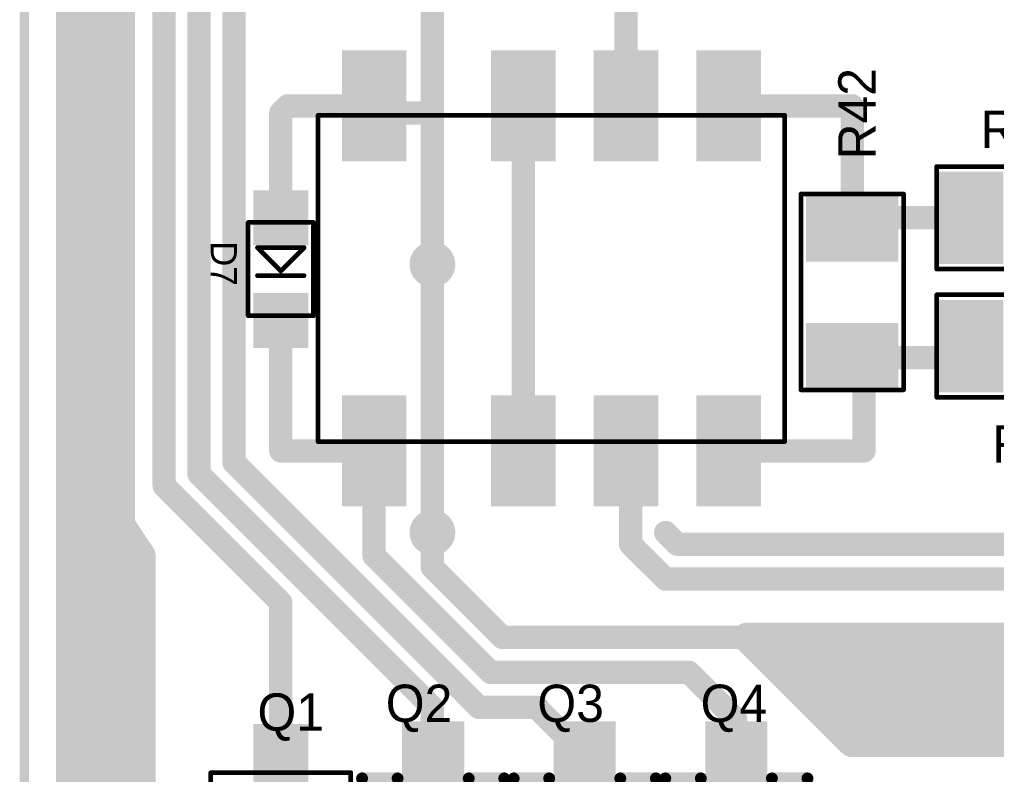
# Model space of a CAD drawing. Extents: x 416 to 470, y 213 to 332.
# Drawn here: x 416.15 to 437.09, y 267.56 to 283.75 of the extents above; entities that cross this region are included whole.
import ezdxf

# ---------------------------------------------------------------- set-up
doc = ezdxf.new("R2010")
doc.units = 0
for name, color, linetype in [('Board', 3, 'CONTINUOUS'), ('Top', 1, 'CONTINUOUS'), ('Top_Mask', 4, 'CONTINUOUS'), ('Top_Paste', 8, 'CONTINUOUS'), ('Top_Silk', 6, 'CONTINUOUS')]:
    doc.layers.add(name, color=color, linetype=linetype)

# ---------------------------------------------------------------- blocks, each defined once
blk = doc.blocks.new('UNIT_DISC')
at = {"linetype": 'CONTINUOUS', "const_width": 0.5}
blk.add_lwpolyline([(0.25, 0, 1), (-0.25, 0, 1)], format="xyb", close=True, dxfattribs=at)
blk = doc.blocks.new('SHAPE_EL_236_236_0_0_0_0')
at = {"xscale": 0.6, "yscale": 0.6, "zscale": 0.6}
blk.add_blockref('UNIT_DISC', (0, 0), dxfattribs=at)
blk = doc.blocks.new('SHAPE_EL_386_386_0_0_0_0')
at = {"xscale": 0.981, "yscale": 0.981, "zscale": 0.981}
blk.add_blockref('UNIT_DISC', (0, 0), dxfattribs=at)
blk = doc.blocks.new('0__40_41')
at = {"layer": 'Top'}
blk.add_blockref('SHAPE_EL_236_236_0_0_0_0', (0, 0), dxfattribs=at)
at = {"layer": 'Top_Mask'}
blk.add_blockref('SHAPE_EL_386_386_0_0_0_0', (0, 0), dxfattribs=at)
blk = doc.blocks.new('SOD323P_6694')
at = {"layer": 'Top_Silk', "linetype": 'CONTINUOUS', "const_width": 0.1}
for points in [[(421.05, 277.4), (421.05, 279.4)], [(421.05, 279.4), (422.45, 279.4)], [(422.45, 279.4), (422.45, 277.4)], [(422.15, 278.86), (421.25, 278.86)], [(421.25, 278.86), (421.75, 278.36)], [(421.75, 278.36), (422.25, 278.86)], [(422.25, 278.86), (422.15, 278.86)], [(422.25, 278.26), (421.25, 278.26)], [(422.45, 277.4), (421.05, 277.4)]]:
    blk.add_lwpolyline(points, dxfattribs=at)
at = {"layer": 'Top_Silk', "xscale": 0.1, "yscale": 0.1, "zscale": 0.1}
for p in [(421.05, 279.4), (421.05, 279.4), (422.45, 279.4), (422.45, 279.4), (421.25, 278.86), (421.25, 278.86), (422.15, 278.86), (422.15, 278.86), (422.25, 278.86), (422.25, 278.86), (421.25, 278.26), (421.75, 278.36), (421.75, 278.36), (422.25, 278.26), (421.05, 277.4), (421.05, 277.4), (422.45, 277.4), (422.45, 277.4)]:
    blk.add_blockref('UNIT_DISC', p, dxfattribs=at)
blk = doc.blocks.new('SHAPE_SQ_314_314_0_0_0_0')
blk.add_solid([(-0.4, -0.4), (0.4, -0.4), (-0.4, 0.4), (0.4, 0.4)])
blk = doc.blocks.new('SHAPE_SQ_464_464_0_0_0_0')
blk.add_solid([(-0.5905, -0.5905), (0.5905, -0.5905), (-0.5905, 0.5905), (0.5905, 0.5905)])
blk = doc.blocks.new('0_8x0_841')
at = {"layer": 'Top'}
blk.add_blockref('SHAPE_SQ_314_314_0_0_0_0', (0, 0), dxfattribs=at)
at = {"layer": 'Top_Mask'}
blk.add_blockref('SHAPE_SQ_464_464_0_0_0_0', (0, 0), dxfattribs=at)
at = {"layer": 'Top_Paste'}
blk.add_blockref('SHAPE_SQ_314_314_0_0_0_0', (0, 0), dxfattribs=at)
blk = doc.blocks.new('0_8x0_8268')
at = {"layer": 'Top'}
blk.add_blockref('SHAPE_SQ_314_314_0_0_0_0', (0, 0), dxfattribs=at)
at = {"layer": 'Top_Mask'}
blk.add_blockref('SHAPE_SQ_464_464_0_0_0_0', (0, 0), dxfattribs=at)
at = {"layer": 'Top_Paste'}
blk.add_blockref('SHAPE_SQ_314_314_0_0_0_0', (0, 0), dxfattribs=at)
blk = doc.blocks.new('D7')
at = {"rotation": 270}
for name, p in [('0_8x0_841', (421.75, 279.5)), ('0_8x0_8268', (421.75, 277.3))]:
    blk.add_blockref(name, p, dxfattribs=at)
blk.add_blockref('SOD323P_6694', (0, 0))
at = {"layer": 'Top_Silk'}
blk.add_text('D7', height=0.56, rotation=270, dxfattribs=at).set_placement((420.25, 279))
blk = doc.blocks.new('SOT_23_A1A2K__7215')
at = {"layer": 'Top_Silk', "linetype": 'CONTINUOUS', "const_width": 0.254}
for points in [[(423.49199, 267.4772), (424.254, 267.4772)], [(423.492, 266.46119), (423.49199, 267.4772)], [(425.778, 267.4772), (426.54001, 267.4772)], [(426.54001, 266.4612), (426.54001, 267.4772)], [(424.762, 266.20719), (425.27, 266.20719)]]:
    blk.add_lwpolyline(points, dxfattribs=at)
at = {"layer": 'Top_Silk', "xscale": 0.254, "yscale": 0.254, "zscale": 0.254}
for p in [(423.49199, 267.4772), (423.49199, 267.4772), (424.254, 267.4772), (425.778, 267.4772), (426.54001, 267.4772), (426.54001, 267.4772), (423.492, 266.46119), (426.54001, 266.4612), (424.762, 266.20719), (425.27, 266.20719)]:
    blk.add_blockref('UNIT_DISC', p, dxfattribs=at)
blk = doc.blocks.new('SHAPE_SQ_374_433_0_0_0_0')
blk.add_solid([(-0.475, -0.55), (0.475, -0.55), (-0.475, 0.55), (0.475, 0.55)])
blk = doc.blocks.new('SHAPE_SQ_524_583_0_0_0_0')
blk.add_solid([(-0.6655, -0.7405), (0.6655, -0.7405), (-0.6655, 0.7405), (0.6655, 0.7405)])
blk = doc.blocks.new('P_SX32Y32D0T32')
at = {"layer": 'Top'}
blk.add_blockref('SHAPE_SQ_374_433_0_0_0_0', (0, 0), dxfattribs=at)
at = {"layer": 'Top_Mask'}
blk.add_blockref('SHAPE_SQ_524_583_0_0_0_0', (0, 0), dxfattribs=at)
at = {"layer": 'Top_Paste'}
blk.add_blockref('SHAPE_SQ_374_433_0_0_0_0', (0, 0), dxfattribs=at)
blk = doc.blocks.new('P_SX32Y32D0T15')
at = {"layer": 'Top'}
blk.add_blockref('SHAPE_SQ_374_433_0_0_0_0', (0, 0), dxfattribs=at)
at = {"layer": 'Top_Mask'}
blk.add_blockref('SHAPE_SQ_524_583_0_0_0_0', (0, 0), dxfattribs=at)
at = {"layer": 'Top_Paste'}
blk.add_blockref('SHAPE_SQ_374_433_0_0_0_0', (0, 0), dxfattribs=at)
blk = doc.blocks.new('P_SX32Y32D0T266')
at = {"layer": 'Top'}
blk.add_blockref('SHAPE_SQ_374_433_0_0_0_0', (0, 0), dxfattribs=at)
at = {"layer": 'Top_Mask'}
blk.add_blockref('SHAPE_SQ_524_583_0_0_0_0', (0, 0), dxfattribs=at)
at = {"layer": 'Top_Paste'}
blk.add_blockref('SHAPE_SQ_374_433_0_0_0_0', (0, 0), dxfattribs=at)
blk = doc.blocks.new('Q2')
for name, p in [('P_SX32Y32D0T266', (425.01601, 267.9598)), ('SOT_23_A1A2K__7215', (0, 0)), ('P_SX32Y32D0T15', (424, 265.75)), ('P_SX32Y32D0T32', (426.032, 265.75))]:
    blk.add_blockref(name, p)
at = {"layer": 'Top_Silk'}
blk.add_text('Q2', height=0.8, dxfattribs=at).set_placement((424, 268.6875))
blk = doc.blocks.new('SOT_23A_7228')
at = {"layer": 'Top_Silk', "linetype": 'CONTINUOUS', "const_width": 0.1}
for points in [[(420.25, 267.6), (420.25, 266.2)], [(423.25, 267.6), (420.25, 267.6)], [(423.25, 266.2), (423.25, 267.6)], [(420.25, 266.2), (423.25, 266.2)]]:
    blk.add_lwpolyline(points, dxfattribs=at)
at = {"layer": 'Top_Silk', "xscale": 0.1, "yscale": 0.1, "zscale": 0.1}
for p in [(420.25, 267.6), (420.25, 267.6), (423.25, 267.6), (423.25, 267.6), (420.25, 266.2), (420.25, 266.2), (423.25, 266.2), (423.25, 266.2)]:
    blk.add_blockref('UNIT_DISC', p, dxfattribs=at)
blk = doc.blocks.new('SHAPE_SQ_314_354_0_0_0_0')
blk.add_solid([(-0.4, -0.45), (0.4, -0.45), (-0.4, 0.45), (0.4, 0.45)])
blk = doc.blocks.new('SHAPE_SQ_464_504_0_0_0_0')
blk.add_solid([(-0.5905, -0.6405), (0.5905, -0.6405), (-0.5905, 0.6405), (0.5905, 0.6405)])
blk = doc.blocks.new('0_8X0_9265')
at = {"layer": 'Top'}
blk.add_blockref('SHAPE_SQ_314_354_0_0_0_0', (0, 0), dxfattribs=at)
at = {"layer": 'Top_Mask'}
blk.add_blockref('SHAPE_SQ_464_504_0_0_0_0', (0, 0), dxfattribs=at)
at = {"layer": 'Top_Paste'}
blk.add_blockref('SHAPE_SQ_314_354_0_0_0_0', (0, 0), dxfattribs=at)
blk = doc.blocks.new('0_8X0_913')
at = {"layer": 'Top'}
blk.add_blockref('SHAPE_SQ_314_354_0_0_0_0', (0, 0), dxfattribs=at)
at = {"layer": 'Top_Mask'}
blk.add_blockref('SHAPE_SQ_464_504_0_0_0_0', (0, 0), dxfattribs=at)
at = {"layer": 'Top_Paste'}
blk.add_blockref('SHAPE_SQ_314_354_0_0_0_0', (0, 0), dxfattribs=at)
blk = doc.blocks.new('0_8X0_932')
at = {"layer": 'Top'}
blk.add_blockref('SHAPE_SQ_314_354_0_0_0_0', (0, 0), dxfattribs=at)
at = {"layer": 'Top_Mask'}
blk.add_blockref('SHAPE_SQ_464_504_0_0_0_0', (0, 0), dxfattribs=at)
at = {"layer": 'Top_Paste'}
blk.add_blockref('SHAPE_SQ_314_354_0_0_0_0', (0, 0), dxfattribs=at)
blk = doc.blocks.new('Q1')
for name, p in [('0_8X0_9265', (421.75, 268)), ('SOT_23A_7228', (0, 0)), ('0_8X0_913', (420.75, 265.8)), ('0_8X0_932', (422.75, 265.8))]:
    blk.add_blockref(name, p)
at = {"layer": 'Top_Silk'}
blk.add_text('Q1', height=0.8, dxfattribs=at).set_placement((421.25, 268.5))
blk = doc.blocks.new('SOT_23_A1A2K__7271')
at = {"layer": 'Top_Silk', "linetype": 'CONTINUOUS', "const_width": 0.254}
for points in [[(429.99199, 267.4772), (430.754, 267.4772)], [(429.992, 266.46119), (429.99199, 267.4772)], [(432.278, 267.4772), (433.04001, 267.4772)], [(433.04001, 266.4612), (433.04001, 267.4772)], [(431.262, 266.20719), (431.77, 266.20719)]]:
    blk.add_lwpolyline(points, dxfattribs=at)
at = {"layer": 'Top_Silk', "xscale": 0.254, "yscale": 0.254, "zscale": 0.254}
for p in [(429.99199, 267.4772), (429.99199, 267.4772), (430.754, 267.4772), (432.278, 267.4772), (433.04001, 267.4772), (433.04001, 267.4772), (429.992, 266.46119), (433.04001, 266.4612), (431.262, 266.20719), (431.77, 266.20719)]:
    blk.add_blockref('UNIT_DISC', p, dxfattribs=at)
blk = doc.blocks.new('P_SX32Y32D0T19')
at = {"layer": 'Top'}
blk.add_blockref('SHAPE_SQ_374_433_0_0_0_0', (0, 0), dxfattribs=at)
at = {"layer": 'Top_Mask'}
blk.add_blockref('SHAPE_SQ_524_583_0_0_0_0', (0, 0), dxfattribs=at)
at = {"layer": 'Top_Paste'}
blk.add_blockref('SHAPE_SQ_374_433_0_0_0_0', (0, 0), dxfattribs=at)
blk = doc.blocks.new('P_SX32Y32D0T268')
at = {"layer": 'Top'}
blk.add_blockref('SHAPE_SQ_374_433_0_0_0_0', (0, 0), dxfattribs=at)
at = {"layer": 'Top_Mask'}
blk.add_blockref('SHAPE_SQ_524_583_0_0_0_0', (0, 0), dxfattribs=at)
at = {"layer": 'Top_Paste'}
blk.add_blockref('SHAPE_SQ_374_433_0_0_0_0', (0, 0), dxfattribs=at)
blk = doc.blocks.new('Q4')
for name, p in [('P_SX32Y32D0T268', (431.51601, 267.9598)), ('SOT_23_A1A2K__7271', (0, 0)), ('P_SX32Y32D0T19', (430.5, 265.75)), ('P_SX32Y32D0T32', (432.532, 265.75))]:
    blk.add_blockref(name, p)
at = {"layer": 'Top_Silk'}
blk.add_text('Q4', height=0.8, dxfattribs=at).set_placement((430.75, 268.6875))
blk = doc.blocks.new('R_1206_7322')
at = {"layer": 'Top_Silk', "linetype": 'CONTINUOUS', "const_width": 0.1}
for points in [[(435.81, 277.85), (435.81, 275.65)], [(440.01, 277.85), (435.81, 277.85)], [(440.01, 275.65), (440.01, 277.85)], [(435.81, 275.65), (440.01, 275.65)]]:
    blk.add_lwpolyline(points, dxfattribs=at)
at = {"layer": 'Top_Silk', "xscale": 0.1, "yscale": 0.1, "zscale": 0.1}
for p in [(435.81, 277.85), (435.81, 277.85), (440.01, 277.85), (440.01, 277.85), (435.81, 275.65), (435.81, 275.65), (440.01, 275.65), (440.01, 275.65)]:
    blk.add_blockref('UNIT_DISC', p, dxfattribs=at)
blk = doc.blocks.new('SHAPE_SQ_433_629_0_0_0_0')
blk.add_solid([(-0.55, -0.8), (0.55, -0.8), (-0.55, 0.8), (0.55, 0.8)])
blk = doc.blocks.new('SHAPE_SQ_583_779_0_0_0_0')
blk.add_solid([(-0.7405, -0.9905), (0.7405, -0.9905), (-0.7405, 0.9905), (0.7405, 0.9905)])
blk = doc.blocks.new('0_9x1_6243')
at = {"layer": 'Top'}
blk.add_blockref('SHAPE_SQ_433_629_0_0_0_0', (0, 0), dxfattribs=at)
at = {"layer": 'Top_Mask'}
blk.add_blockref('SHAPE_SQ_583_779_0_0_0_0', (0, 0), dxfattribs=at)
at = {"layer": 'Top_Paste'}
blk.add_blockref('SHAPE_SQ_433_629_0_0_0_0', (0, 0), dxfattribs=at)
blk = doc.blocks.new('0_9x1_641')
at = {"layer": 'Top'}
blk.add_blockref('SHAPE_SQ_433_629_0_0_0_0', (0, 0), dxfattribs=at)
at = {"layer": 'Top_Mask'}
blk.add_blockref('SHAPE_SQ_583_779_0_0_0_0', (0, 0), dxfattribs=at)
at = {"layer": 'Top_Paste'}
blk.add_blockref('SHAPE_SQ_433_629_0_0_0_0', (0, 0), dxfattribs=at)
blk = doc.blocks.new('R47')
for name, p in [('R_1206_7322', (0, 0)), ('0_9x1_6243', (436.5, 276.75)), ('0_9x1_641', (439.3, 276.75))]:
    blk.add_blockref(name, p)
at = {"layer": 'Top_Silk'}
blk.add_text('R47', height=0.8, dxfattribs=at).set_placement((437, 274.25))
blk = doc.blocks.new('R_1206_7335')
at = {"layer": 'Top_Silk', "linetype": 'CONTINUOUS', "const_width": 0.1}
for points in [[(435.81, 280.6), (435.81, 278.4)], [(440.01, 280.6), (435.81, 280.6)], [(440.01, 278.4), (440.01, 280.6)], [(435.81, 278.4), (440.01, 278.4)]]:
    blk.add_lwpolyline(points, dxfattribs=at)
at = {"layer": 'Top_Silk', "xscale": 0.1, "yscale": 0.1, "zscale": 0.1}
for p in [(435.81, 280.6), (435.81, 280.6), (440.01, 280.6), (440.01, 280.6), (435.81, 278.4), (435.81, 278.4), (440.01, 278.4), (440.01, 278.4)]:
    blk.add_blockref('UNIT_DISC', p, dxfattribs=at)
blk = doc.blocks.new('0_9x1_6241')
at = {"layer": 'Top'}
blk.add_blockref('SHAPE_SQ_433_629_0_0_0_0', (0, 0), dxfattribs=at)
at = {"layer": 'Top_Mask'}
blk.add_blockref('SHAPE_SQ_583_779_0_0_0_0', (0, 0), dxfattribs=at)
at = {"layer": 'Top_Paste'}
blk.add_blockref('SHAPE_SQ_433_629_0_0_0_0', (0, 0), dxfattribs=at)
blk = doc.blocks.new('R39')
for name, p in [('R_1206_7335', (0, 0)), ('0_9x1_6241', (436.5, 279.5)), ('0_9x1_641', (439.3, 279.5))]:
    blk.add_blockref(name, p)
at = {"layer": 'Top_Silk'}
blk.add_text('R39', height=0.8, dxfattribs=at).set_placement((436.75, 281))
blk = doc.blocks.new('SOT_23_A1A2K__8061')
at = {"layer": 'Top_Silk', "linetype": 'CONTINUOUS', "const_width": 0.254}
for points in [[(426.74199, 267.4772), (427.504, 267.4772)], [(426.742, 266.46119), (426.74199, 267.4772)], [(429.028, 267.4772), (429.79001, 267.4772)], [(429.79001, 266.4612), (429.79001, 267.4772)], [(428.012, 266.20719), (428.52, 266.20719)]]:
    blk.add_lwpolyline(points, dxfattribs=at)
at = {"layer": 'Top_Silk', "xscale": 0.254, "yscale": 0.254, "zscale": 0.254}
for p in [(426.74199, 267.4772), (426.74199, 267.4772), (427.504, 267.4772), (429.028, 267.4772), (429.79001, 267.4772), (429.79001, 267.4772), (426.742, 266.46119), (429.79001, 266.4612), (428.012, 266.20719), (428.52, 266.20719)]:
    blk.add_blockref('UNIT_DISC', p, dxfattribs=at)
blk = doc.blocks.new('P_SX32Y32D0T17')
at = {"layer": 'Top'}
blk.add_blockref('SHAPE_SQ_374_433_0_0_0_0', (0, 0), dxfattribs=at)
at = {"layer": 'Top_Mask'}
blk.add_blockref('SHAPE_SQ_524_583_0_0_0_0', (0, 0), dxfattribs=at)
at = {"layer": 'Top_Paste'}
blk.add_blockref('SHAPE_SQ_374_433_0_0_0_0', (0, 0), dxfattribs=at)
blk = doc.blocks.new('P_SX32Y32D0T267')
at = {"layer": 'Top'}
blk.add_blockref('SHAPE_SQ_374_433_0_0_0_0', (0, 0), dxfattribs=at)
at = {"layer": 'Top_Mask'}
blk.add_blockref('SHAPE_SQ_524_583_0_0_0_0', (0, 0), dxfattribs=at)
at = {"layer": 'Top_Paste'}
blk.add_blockref('SHAPE_SQ_374_433_0_0_0_0', (0, 0), dxfattribs=at)
blk = doc.blocks.new('Q3')
for name, p in [('P_SX32Y32D0T267', (428.26601, 267.9598)), ('SOT_23_A1A2K__8061', (0, 0)), ('P_SX32Y32D0T17', (427.25, 265.75)), ('P_SX32Y32D0T32', (429.282, 265.75))]:
    blk.add_blockref(name, p)
at = {"layer": 'Top_Silk'}
blk.add_text('Q3', height=0.8, dxfattribs=at).set_placement((427.25, 268.6875))
blk = doc.blocks.new('R_1206_8469')
at = {"layer": 'Top_Silk', "linetype": 'CONTINUOUS', "const_width": 0.1}
for points in [[(435.1, 280.01), (432.9, 280.01)], [(432.9, 280.01), (432.9, 275.81)], [(435.1, 275.81), (435.1, 280.01)], [(432.9, 275.81), (435.1, 275.81)]]:
    blk.add_lwpolyline(points, dxfattribs=at)
at = {"layer": 'Top_Silk', "xscale": 0.1, "yscale": 0.1, "zscale": 0.1}
for p in [(432.9, 280.01), (432.9, 280.01), (435.1, 280.01), (435.1, 280.01), (432.9, 275.81), (432.9, 275.81), (435.1, 275.81), (435.1, 275.81)]:
    blk.add_blockref('UNIT_DISC', p, dxfattribs=at)
blk = doc.blocks.new('R42')
blk.add_blockref('R_1206_8469', (0, 0))
at = {"rotation": 90}
for name, p in [('0_9x1_6241', (434, 279.3)), ('0_9x1_6243', (434, 276.5))]:
    blk.add_blockref(name, p, dxfattribs=at)
at = {"layer": 'Top_Silk'}
blk.add_text('R42', height=0.8, rotation=90, dxfattribs=at).set_placement((434.5, 280.75))
blk = doc.blocks.new('G6K_2F_8716')
at = {"layer": 'Top_Silk', "linetype": 'CONTINUOUS', "const_width": 0.1}
for points in [[(422.55, 274.7), (422.55, 281.7)], [(422.55, 281.7), (432.55, 281.7)], [(432.55, 281.7), (432.55, 274.7)], [(432.55, 274.7), (422.55, 274.7)]]:
    blk.add_lwpolyline(points, dxfattribs=at)
at = {"layer": 'Top_Silk', "xscale": 0.1, "yscale": 0.1, "zscale": 0.1}
for p in [(422.55, 281.7), (422.55, 281.7), (432.55, 281.7), (432.55, 281.7), (422.55, 274.7), (422.55, 274.7), (432.55, 274.7), (432.55, 274.7)]:
    blk.add_blockref('UNIT_DISC', p, dxfattribs=at)
blk = doc.blocks.new('SHAPE_SQ_787_393_0_0_0_0')
blk.add_solid([(-1, -0.5), (1, -0.5), (-1, 0.5), (1, 0.5)])
blk = doc.blocks.new('SHAPE_SQ_937_543_0_0_0_0')
blk.add_solid([(-1.1905, -0.6905), (1.1905, -0.6905), (-1.1905, 0.6905), (1.1905, 0.6905)])
blk = doc.blocks.new('2_0x1_0268')
at = {"layer": 'Top'}
blk.add_blockref('SHAPE_SQ_787_393_0_0_0_0', (0, 0), dxfattribs=at)
at = {"layer": 'Top_Mask'}
blk.add_blockref('SHAPE_SQ_937_543_0_0_0_0', (0, 0), dxfattribs=at)
at = {"layer": 'Top_Paste'}
blk.add_blockref('SHAPE_SQ_787_393_0_0_0_0', (0, 0), dxfattribs=at)
blk = doc.blocks.new('2_0x1_041')
at = {"layer": 'Top'}
blk.add_blockref('SHAPE_SQ_787_393_0_0_0_0', (0, 0), dxfattribs=at)
at = {"layer": 'Top_Mask'}
blk.add_blockref('SHAPE_SQ_937_543_0_0_0_0', (0, 0), dxfattribs=at)
at = {"layer": 'Top_Paste'}
blk.add_blockref('SHAPE_SQ_787_393_0_0_0_0', (0, 0), dxfattribs=at)
blk = doc.blocks.new('2_0x1_0126')
at = {"layer": 'Top'}
blk.add_blockref('SHAPE_SQ_787_393_0_0_0_0', (0, 0), dxfattribs=at)
at = {"layer": 'Top_Mask'}
blk.add_blockref('SHAPE_SQ_937_543_0_0_0_0', (0, 0), dxfattribs=at)
at = {"layer": 'Top_Paste'}
blk.add_blockref('SHAPE_SQ_787_393_0_0_0_0', (0, 0), dxfattribs=at)
blk = doc.blocks.new('2_0x1_0229')
at = {"layer": 'Top'}
blk.add_blockref('SHAPE_SQ_787_393_0_0_0_0', (0, 0), dxfattribs=at)
at = {"layer": 'Top_Mask'}
blk.add_blockref('SHAPE_SQ_937_543_0_0_0_0', (0, 0), dxfattribs=at)
at = {"layer": 'Top_Paste'}
blk.add_blockref('SHAPE_SQ_787_393_0_0_0_0', (0, 0), dxfattribs=at)
blk = doc.blocks.new('2_0x1_0243')
at = {"layer": 'Top'}
blk.add_blockref('SHAPE_SQ_787_393_0_0_0_0', (0, 0), dxfattribs=at)
at = {"layer": 'Top_Mask'}
blk.add_blockref('SHAPE_SQ_937_543_0_0_0_0', (0, 0), dxfattribs=at)
at = {"layer": 'Top_Paste'}
blk.add_blockref('SHAPE_SQ_787_393_0_0_0_0', (0, 0), dxfattribs=at)
blk = doc.blocks.new('2_0x1_0241')
at = {"layer": 'Top'}
blk.add_blockref('SHAPE_SQ_787_393_0_0_0_0', (0, 0), dxfattribs=at)
at = {"layer": 'Top_Mask'}
blk.add_blockref('SHAPE_SQ_937_543_0_0_0_0', (0, 0), dxfattribs=at)
at = {"layer": 'Top_Paste'}
blk.add_blockref('SHAPE_SQ_787_393_0_0_0_0', (0, 0), dxfattribs=at)
blk = doc.blocks.new('2_0x1_0228')
at = {"layer": 'Top'}
blk.add_blockref('SHAPE_SQ_787_393_0_0_0_0', (0, 0), dxfattribs=at)
at = {"layer": 'Top_Mask'}
blk.add_blockref('SHAPE_SQ_937_543_0_0_0_0', (0, 0), dxfattribs=at)
at = {"layer": 'Top_Paste'}
blk.add_blockref('SHAPE_SQ_787_393_0_0_0_0', (0, 0), dxfattribs=at)
blk = doc.blocks.new('RL8')
at = {"rotation": 90}
for name, p in [('2_0x1_041', (423.75, 281.9)), ('2_0x1_0126', (426.95, 281.9)), ('2_0x1_0228', (429.15, 281.9)), ('2_0x1_0241', (431.35, 281.9)), ('2_0x1_0268', (423.75, 274.5)), ('2_0x1_0126', (426.95, 274.5)), ('2_0x1_0229', (429.15, 274.5)), ('2_0x1_0243', (431.35, 274.5))]:
    blk.add_blockref(name, p, dxfattribs=at)
blk.add_blockref('G6K_2F_8716', (0, 0))
blk = doc.blocks.new('CUPOUR_L1_F0_TT45_9617')
at = {"layer": 'Top', "linetype": 'CONTINUOUS', "const_width": 0.635}
for points in [[(431.75, 270.5), (434, 268.25)], [(454.75, 270.5), (431.75, 270.5)], [(432.095, 270.155), (454.405, 270.155)], [(432.57125, 269.67875), (453.92875, 269.67875)], [(433.0475, 269.2025), (453.4525, 269.2025)], [(433.52375, 268.72625), (452.97625, 268.72625)], [(434, 268.25), (452.5, 268.25)], [(434, 268.25), (452.5, 268.25)]]:
    blk.add_lwpolyline(points, dxfattribs=at)
at = {"layer": 'Top', "xscale": 0.635, "yscale": 0.635, "zscale": 0.635}
for p in [(431.75, 270.5), (431.75, 270.5), (432.095, 270.155), (432.57125, 269.67875), (433.0475, 269.2025), (433.52375, 268.72625), (434, 268.25), (434, 268.25), (434, 268.25)]:
    blk.add_blockref('UNIT_DISC', p, dxfattribs=at)
blk = doc.blocks.new('CUPOUR_L1_F0_TT45_10245')
at = {"layer": 'Top', "linetype": 'CONTINUOUS', "const_width": 0.635}
for points in [[(417.25, 311.25), (417.25, 215.75)], [(418.25, 273), (418.25, 311.25)], [(417.25, 283.85375), (418.25, 283.85375)], [(417.25, 283.3775), (418.25, 283.3775)], [(417.25, 282.90125), (418.25, 282.90125)], [(417.25, 282.425), (418.25, 282.425)], [(417.25, 281.94875), (418.25, 281.94875)], [(417.25, 281.4725), (418.25, 281.4725)], [(417.25, 280.99625), (418.25, 280.99625)], [(417.25, 280.52), (418.25, 280.52)], [(417.25, 280.04375), (418.25, 280.04375)], [(417.25, 279.5675), (418.25, 279.5675)], [(417.25, 279.09125), (418.25, 279.09125)], [(417.25, 278.615), (418.25, 278.615)], [(417.25, 278.13875), (418.25, 278.13875)], [(417.25, 277.6625), (418.25, 277.6625)], [(417.25, 277.18625), (418.25, 277.18625)], [(417.25, 276.71), (418.25, 276.71)], [(417.25, 276.23375), (418.25, 276.23375)], [(417.25, 275.7575), (418.25, 275.7575)], [(417.25, 275.28125), (418.25, 275.28125)], [(417.25, 274.805), (418.25, 274.805)], [(417.25, 274.32875), (418.25, 274.32875)], [(417.25, 273.8525), (418.25, 273.8525)], [(417.25, 273.37625), (418.25, 273.37625)], [(418.75, 272.25), (418.25, 273)], [(417.25, 272.9), (418.31666, 272.9)], [(417.25, 272.42375), (418.63416, 272.42375)], [(418.75, 251.75), (418.75, 272.25)], [(417.25, 271.9475), (418.75, 271.9475)], [(417.25, 271.47125), (418.75, 271.47125)], [(417.25, 270.995), (418.75, 270.995)], [(417.25, 270.51875), (418.75, 270.51875)], [(417.25, 270.0425), (418.75, 270.0425)], [(417.25, 269.56625), (418.75, 269.56625)], [(417.25, 269.09), (418.75, 269.09)], [(417.25, 268.61375), (418.75, 268.61375)], [(417.25, 268.1375), (418.75, 268.1375)], [(417.25, 267.66125), (418.75, 267.66125)]]:
    blk.add_lwpolyline(points, dxfattribs=at)
at = {"layer": 'Top', "xscale": 0.635, "yscale": 0.635, "zscale": 0.635}
for p in [(417.25, 283.85375), (418.25, 283.85375), (417.25, 283.3775), (418.25, 283.3775), (417.25, 282.90125), (418.25, 282.90125), (417.25, 282.425), (418.25, 282.425), (417.25, 281.94875), (418.25, 281.94875), (417.25, 281.4725), (418.25, 281.4725), (417.25, 280.99625), (418.25, 280.99625), (417.25, 280.52), (418.25, 280.52), (417.25, 280.04375), (418.25, 280.04375), (417.25, 279.5675), (418.25, 279.5675), (417.25, 279.09125), (418.25, 279.09125), (417.25, 278.615), (418.25, 278.615), (417.25, 278.13875), (418.25, 278.13875), (417.25, 277.6625), (418.25, 277.6625), (417.25, 277.18625), (418.25, 277.18625), (417.25, 276.71), (418.25, 276.71), (417.25, 276.23375), (418.25, 276.23375), (417.25, 275.7575), (418.25, 275.7575), (417.25, 275.28125), (418.25, 275.28125), (417.25, 274.805), (418.25, 274.805), (417.25, 274.32875), (418.25, 274.32875), (417.25, 273.8525), (418.25, 273.8525), (417.25, 273.37625), (418.25, 273.37625), (418.25, 273), (418.25, 273), (417.25, 272.9), (418.31666, 272.9), (417.25, 272.42375), (418.63416, 272.42375), (418.75, 272.25), (418.75, 272.25), (417.25, 271.9475), (418.75, 271.9475), (417.25, 271.47125), (418.75, 271.47125), (417.25, 270.995), (418.75, 270.995), (417.25, 270.51875), (418.75, 270.51875), (417.25, 270.0425), (418.75, 270.0425), (417.25, 269.56625), (418.75, 269.56625), (417.25, 269.09), (418.75, 269.09), (417.25, 268.61375), (418.75, 268.61375), (417.25, 268.1375), (418.75, 268.1375), (417.25, 267.66125), (418.75, 267.66125)]:
    blk.add_blockref('UNIT_DISC', p, dxfattribs=at)

msp = doc.modelspace()

# ---------------------------------------------------------------- linework, layer by layer
at = {"layer": 'Board', "linetype": 'CONTINUOUS', "const_width": 0.2}
msp.add_lwpolyline([(416.25, 215), (416.25, 324.5)], dxfattribs=at)
at = {"layer": 'Top', "linetype": 'CONTINUOUS', "const_width": 0.5}
for points in [[(419.25, 303), (419.25, 280)], [(420, 274), (420, 295.5)], [(425, 281.75), (425, 288.75)], [(429.15, 285), (429.15, 281.9)], [(420.75, 284.75), (420.75, 276.75)], [(421.75, 281.75), (421.9, 281.9)], [(421.9, 281.9), (423.75, 281.9)], [(423.75, 281.9), (423.9, 281.75)], [(426.95, 281.9), (426.95, 274.5)], [(431.35, 281.9), (434, 281.9)], [(434, 281.9), (434, 279.3)], [(421.75, 279.5), (421.75, 281.75)], [(423.9, 281.75), (425, 281.75)], [(425, 278.5), (425, 281.75)], [(419.25, 280), (419.25, 279.75)], [(419.25, 273.75), (419.25, 279.75)], [(434.2, 279.5), (434, 279.3)], [(436.5, 279.5), (434.2, 279.5)], [(425, 272.75), (425, 278.5)], [(421.75, 277.3), (421.75, 274.5)], [(420.75, 276.75), (420.75, 276.5)], [(436.5, 276.75), (436.25, 276.5)], [(420.75, 276.5), (420.75, 275.25)], [(434.25, 276.25), (434, 276.5)], [(436.25, 276.5), (434, 276.5)], [(434.25, 274.5), (434.25, 276.25)], [(420.75, 274.25), (420.75, 275.25)], [(420.75, 275.25), (420.75, 274.25)], [(423.75, 274.5), (421.75, 274.5)], [(423.75, 272.25), (423.75, 274.5)], [(429.15, 274.5), (429.25, 274.4)], [(431.35, 274.5), (434.25, 274.5)], [(429.25, 274.4), (429.25, 272.5)], [(426, 269), (420.75, 274.25)], [(425, 269), (420, 274)], [(421.75, 271.25), (419.25, 273.75)], [(425, 272), (425, 272.75)], [(430.25, 272.5), (430, 272.75)], [(429.25, 272.5), (430, 271.75)], [(430.25, 272.5), (440.25, 272.5)], [(426.25, 269.75), (423.75, 272.25)], [(426.5, 270.5), (425, 272)], [(430, 271.75), (456.25, 271.75)], [(421.75, 267.97581), (421.75, 271.25)], [(426.5, 270.5), (440.75, 270.5)], [(430.5, 269.75), (426.25, 269.75)], [(431.5, 268.75), (430.5, 269.75)], [(425, 267.97581), (425, 269)], [(427.25, 269), (426, 269)], [(427.25, 268.97581), (427.25, 269)], [(428.26601, 267.9598), (427.25, 268.97581)], [(431.5, 267.97581), (431.5, 268.75)], [(421.76601, 267.9598), (421.75, 267.97581)], [(425.01601, 267.9598), (425, 267.97581)], [(431.51601, 267.9598), (431.5, 267.97581)]]:
    msp.add_lwpolyline(points, dxfattribs=at)
at = {"layer": 'Top_Silk', "linetype": 'CONTINUOUS', "const_width": 0.25}
msp.add_lwpolyline([(418.5, 215), (418.5, 324.5)], dxfattribs=at)

# ---------------------------------------------------------------- block references
for name, p in [('CUPOUR_L1_F0_TT45_10245', (0, 0)), ('RL8', (0, 0)), ('R42', (0, 0)), ('0__40_41', (417.75, 281.75)), ('R39', (0, 0)), ('D7', (0, 0)), ('0__40_41', (425, 278.5)), ('R47', (0, 0)), ('0__40_41', (417.75, 274.75)), ('0__40_41', (425, 272.75)), ('0__40_41', (417.75, 270.75)), ('CUPOUR_L1_F0_TT45_9617', (0, 0)), ('0__40_41', (432.75, 270.25)), ('Q1', (0, 0)), ('Q2', (0, 0)), ('Q3', (0, 0)), ('Q4', (0, 0)), ('0__40_41', (434.5, 268.5))]:
    msp.add_blockref(name, p)
at = {"layer": 'Top', "xscale": 0.5, "yscale": 0.5, "zscale": 0.5}
for p in [(421.9, 281.9), (421.9, 281.9), (423.75, 281.9), (423.75, 281.9), (426.95, 281.9), (429.15, 281.9), (431.35, 281.9), (434, 281.9), (434, 281.9), (421.75, 281.75), (421.75, 281.75), (423.9, 281.75), (423.9, 281.75), (425, 281.75), (425, 281.75), (425, 281.75), (419.25, 280), (419.25, 280), (419.25, 279.75), (419.25, 279.75), (421.75, 279.5), (434.2, 279.5), (434.2, 279.5), (436.5, 279.5), (434, 279.3), (434, 279.3), (425, 278.5), (425, 278.5), (421.75, 277.3), (420.75, 276.75), (420.75, 276.75), (436.5, 276.75), (420.75, 276.5), (420.75, 276.5), (434, 276.5), (434, 276.5), (436.25, 276.5), (436.25, 276.5), (434.25, 276.25), (434.25, 276.25), (420.75, 275.25), (420.75, 275.25), (420.75, 275.25), (421.75, 274.5), (421.75, 274.5), (423.75, 274.5), (423.75, 274.5), (426.95, 274.5), (429.15, 274.5), (431.35, 274.5), (434.25, 274.5), (434.25, 274.5), (429.25, 274.4), (429.25, 274.4), (420.75, 274.25), (420.75, 274.25), (420.75, 274.25), (420, 274), (420, 274), (419.25, 273.75), (419.25, 273.75), (425, 272.75), (425, 272.75), (430, 272.75), (429.25, 272.5), (429.25, 272.5), (430.25, 272.5), (430.25, 272.5), (423.75, 272.25), (423.75, 272.25), (425, 272), (425, 272), (430, 271.75), (430, 271.75), (421.75, 271.25), (421.75, 271.25), (426.5, 270.5), (426.5, 270.5), (426.25, 269.75), (426.25, 269.75), (430.5, 269.75), (430.5, 269.75), (425, 269), (425, 269), (426, 269), (426, 269), (427.25, 269), (427.25, 269), (427.25, 268.97581), (427.25, 268.97581), (431.5, 268.75), (431.5, 268.75), (421.75, 267.97581), (421.75, 267.97581), (421.76601, 267.9598), (425, 267.97581), (425, 267.97581), (425.01601, 267.9598), (428.26601, 267.9598), (431.5, 267.97581), (431.5, 267.97581), (431.51601, 267.9598)]:
    msp.add_blockref('UNIT_DISC', p, dxfattribs=at)

doc.saveas('drawing.dxf')
